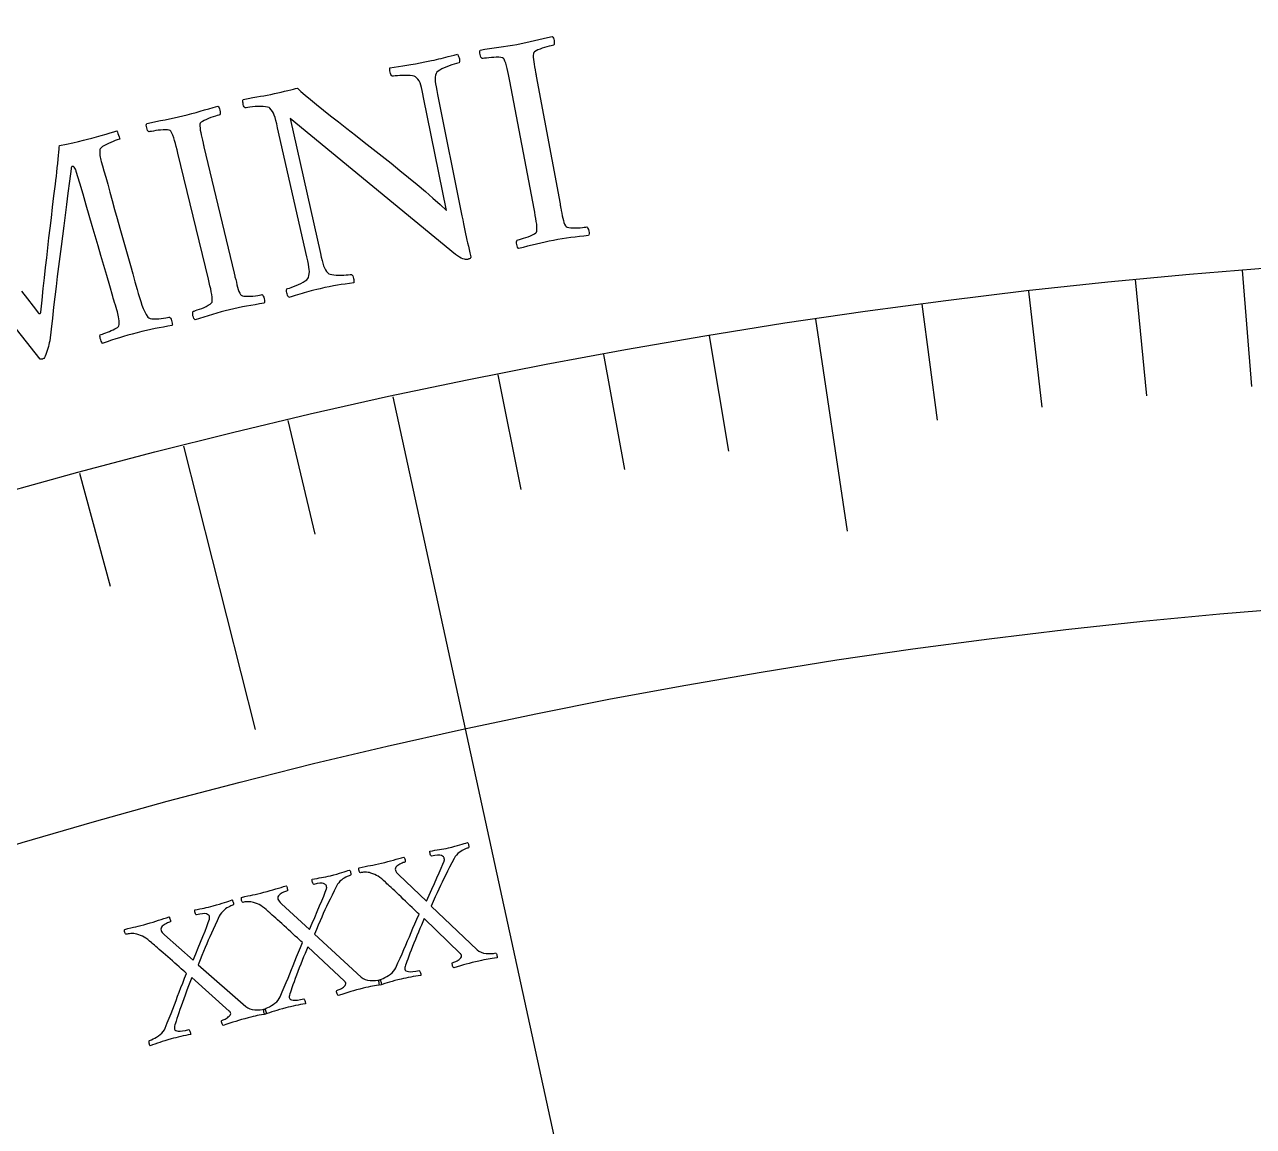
# Model space of a CAD drawing. Header units: millimetres. Extents: x -93 to 93, y -93 to 104.
# Drawn here: x -19.86 to -5.86, y 63.54 to 76.09 of the extents above; entities that cross this region are included whole.
import ezdxf

# ---------------------------------------------------------------- set-up
doc = ezdxf.new("R2010")
doc.units = ezdxf.units.MM
for name, color, linetype in [('ENGRAVE', 7, 'Continuous'), ('ENGRAVE_FINE', 8, 'Continuous'), ('TEXT', 5, 'Continuous')]:
    doc.layers.add(name, color=color, linetype=linetype)

msp = doc.modelspace()

# ---------------------------------------------------------------- linework, layer by layer
at = {"layer": 'ENGRAVE'}
for points in [[(-10.8513, 72.7325), (-10.4909, 70.3172)], [(-15.6676, 71.8491), (-13.3027, 61.0039)], [(-18.052, 71.2874), (-17.2345, 68.0593)]]:
    msp.add_lwpolyline(points, dxfattribs=at)
for radius in [90.65, 90.65, 88.2219, 83.7125, 83.7125, 80.1513, 73.5375, 73.5375, 69.6525]:
    msp.add_circle((0, 0), radius, dxfattribs=at)
at = {"layer": 'ENGRAVE_FINE'}
for points in [[(-5.9885, 73.2933), (-5.88, 71.9657)], [(-7.2074, 73.1834), (-7.0768, 71.8579)], [(-8.4244, 73.0534), (-8.2718, 71.7301)], [(-9.6391, 72.903), (-9.4645, 71.5825)], [(-12.0605, 72.5418), (-11.8421, 71.2278)], [(-13.2666, 72.3309), (-13.0263, 71.0208)], [(-14.469, 72.1), (-14.207, 70.794)], [(-16.8621, 71.5782), (-16.5566, 70.2817)], [(-19.237, 70.9768), (-18.8886, 69.6911)]]:
    msp.add_lwpolyline(points, dxfattribs=at)
at = {"layer": 'TEXT'}
for points in [[(-14.2545, 75.8641), (-14.2032, 75.8741), (-14.1527, 75.8845), (-14.103, 75.8955), (-14.054, 75.9069), (-14.0049, 75.9186), (-13.9546, 75.9302), (-13.9031, 75.9418), (-13.8505, 75.9533), (-13.8429, 75.9462), (-13.8368, 75.936), (-13.8322, 75.9228), (-13.8291, 75.9067), (-13.8276, 75.8903), (-13.8277, 75.8763), (-13.8294, 75.8647), (-13.8327, 75.8555), (-13.8455, 75.8528), (-13.8627, 75.8487), (-13.8843, 75.8431), (-13.9101, 75.836), (-13.9376, 75.8279), (-13.9641, 75.8193), (-13.9896, 75.8102), (-14.0141, 75.8006), (-14.0353, 75.7905), (-14.0508, 75.7802), (-14.0608, 75.7696), (-14.0652, 75.7586), (-14.0665, 75.7389), (-14.0662, 75.7169), (-14.0643, 75.6924), (-14.0608, 75.6655), (-14.0563, 75.6368), (-14.0513, 75.6068), (-14.0458, 75.5755), (-14.0399, 75.543), (-14.0389, 75.5377), (-14.038, 75.5325), (-14.037, 75.5273), (-14.036, 75.522), (-14.035, 75.5168), (-14.0341, 75.5116), (-14.0331, 75.5063), (-14.0321, 75.5011), (-13.7616, 74.0453), (-13.7606, 74.0401), (-13.7596, 74.0349), (-13.7586, 74.0296), (-13.7577, 74.0244), (-13.7567, 74.0191), (-13.7557, 74.0139), (-13.7547, 74.0087), (-13.7538, 74.0034), (-13.7476, 73.9711), (-13.7416, 73.9402), (-13.7356, 73.911), (-13.7297, 73.8833), (-13.7234, 73.8577), (-13.7166, 73.8347), (-13.7091, 73.8143), (-13.701, 73.7966), (-13.6933, 73.7892), (-13.6806, 73.7832), (-13.6627, 73.7786), (-13.6397, 73.7754), (-13.6138, 73.7735), (-13.5872, 73.7729), (-13.56, 73.7735), (-13.5322, 73.7754), (-13.5062, 73.7777), (-13.4846, 73.78), (-13.4676, 73.7821), (-13.4549, 73.7841), (-13.4488, 73.7766), (-13.4432, 73.7663), (-13.4382, 73.7533), (-13.4339, 73.7374), (-13.4311, 73.7212), (-13.4306, 73.7073), (-13.4327, 73.6956), (-13.4371, 73.6863), (-13.4891, 73.6802), (-13.54, 73.6742), (-13.5898, 73.6681), (-13.6384, 73.6619), (-13.6867, 73.6553), (-13.7356, 73.6479), (-13.785, 73.6397), (-13.8349, 73.6307), (-13.8835, 73.6212), (-13.9323, 73.6109), (-13.9815, 73.5999), (-14.031, 73.5881), (-14.0808, 73.5758), (-14.1311, 73.5631), (-14.1816, 73.5501), (-14.2326, 73.5367), (-14.2401, 73.5439), (-14.2462, 73.554), (-14.2509, 73.5671), (-14.2541, 73.5832), (-14.2559, 73.5996), (-14.256, 73.6136), (-14.2545, 73.6252), (-14.2515, 73.6344), (-14.239, 73.6371), (-14.2223, 73.6413), (-14.2015, 73.6471), (-14.1764, 73.6543), (-14.1496, 73.6627), (-14.1237, 73.6721), (-14.0987, 73.6824), (-14.0745, 73.6937), (-14.0537, 73.7051), (-14.0388, 73.7159), (-14.0298, 73.7259), (-14.0268, 73.7353), (-14.0249, 73.759), (-14.0251, 73.7853), (-14.0274, 73.8145), (-14.0317, 73.8464), (-14.0374, 73.8804), (-14.0435, 73.9156), (-14.0501, 73.952), (-14.0572, 73.9898), (-14.3335, 75.4444), (-14.3408, 75.4823), (-14.3481, 75.5189), (-14.3555, 75.5545), (-14.3628, 75.5889), (-14.3706, 75.6209), (-14.3794, 75.6494), (-14.3891, 75.6744), (-14.3997, 75.6957), (-14.4063, 75.7046), (-14.4188, 75.7111), (-14.4369, 75.7151), (-14.4608, 75.7166), (-14.4879, 75.7165), (-14.5155, 75.7156), (-14.5436, 75.714), (-14.5723, 75.7115), (-14.599, 75.7087), (-14.6211, 75.7062), (-14.6386, 75.7038), (-14.6516, 75.7016), (-14.658, 75.709), (-14.6638, 75.7192), (-14.6689, 75.7322), (-14.6735, 75.748), (-14.6765, 75.7642), (-14.677, 75.7781), (-14.675, 75.7898), (-14.6705, 75.7992), (-14.6169, 75.8077), (-14.5638, 75.8157), (-14.511, 75.8235), (-14.4586, 75.8309), (-14.4068, 75.8384), (-14.3555, 75.8464), (-14.3047, 75.855), (-14.2545, 75.8641)], [(-17.0164, 75.3037), (-16.9777, 75.3124), (-16.9394, 75.321), (-16.9016, 75.3295), (-16.8642, 75.3379), (-16.8295, 75.3459), (-16.7998, 75.3532), (-16.775, 75.3598), (-16.7552, 75.3658), (-16.7149, 75.3286), (-16.6649, 75.2849), (-16.6051, 75.2347), (-16.5356, 75.178), (-16.4584, 75.116), (-16.3754, 75.05), (-16.2865, 74.98), (-16.1919, 74.9059), (-16.0937, 74.8291), (-15.994, 74.751), (-15.8928, 74.6715), (-15.7902, 74.5906), (-15.6877, 74.5091), (-15.5869, 74.4279), (-15.4877, 74.347), (-15.3901, 74.2663), (-15.2965, 74.1874), (-15.2092, 74.1119), (-15.1283, 74.0398), (-15.0536, 73.9711), (-15.3156, 75.2585), (-15.3246, 75.3013), (-15.333, 75.3392), (-15.3408, 75.3722), (-15.3482, 75.4004), (-15.3567, 75.4252), (-15.368, 75.448), (-15.3822, 75.4689), (-15.3992, 75.4878), (-15.409, 75.4948), (-15.424, 75.5005), (-15.4443, 75.5048), (-15.4698, 75.5078), (-15.4983, 75.5097), (-15.5273, 75.5106), (-15.5567, 75.5104), (-15.5866, 75.5092), (-15.6148, 75.5074), (-15.639, 75.5052), (-15.6591, 75.5027), (-15.6753, 75.4999), (-15.6834, 75.5083), (-15.6899, 75.5191), (-15.6949, 75.5322), (-15.6982, 75.5477), (-15.7004, 75.5633), (-15.7019, 75.5764), (-15.7026, 75.5873), (-15.7026, 75.5958), (-15.6515, 75.6045), (-15.6019, 75.6126), (-15.5538, 75.6201), (-15.5072, 75.627), (-15.46, 75.6343), (-15.41, 75.6428), (-15.3573, 75.6525), (-15.3018, 75.6634), (-15.2628, 75.6714), (-15.2277, 75.6789), (-15.1963, 75.6857), (-15.1688, 75.692), (-15.143, 75.6982), (-15.1168, 75.7047), (-15.0902, 75.7115), (-15.0631, 75.7186), (-15.0345, 75.7261), (-15.0029, 75.7341), (-14.9684, 75.7428), (-14.9311, 75.7519), (-14.9262, 75.7448), (-14.9214, 75.7358), (-14.9167, 75.7249), (-14.9122, 75.7122), (-14.9088, 75.6984), (-14.9076, 75.6842), (-14.9086, 75.6695), (-14.9119, 75.6544), (-14.925, 75.6514), (-14.9431, 75.6464), (-14.9661, 75.6396), (-14.994, 75.6309), (-15.024, 75.6208), (-15.053, 75.6097), (-15.0812, 75.5976), (-15.1085, 75.5846), (-15.1326, 75.5713), (-15.1513, 75.5584), (-15.1644, 75.5459), (-15.1722, 75.5338), (-15.1793, 75.5118), (-15.1835, 75.489), (-15.1847, 75.4654), (-15.1831, 75.4411), (-15.1791, 75.4134), (-15.1734, 75.3796), (-15.1661, 75.3399), (-15.1572, 75.2942), (-14.879, 73.9122), (-14.8695, 73.865), (-14.8606, 73.8208), (-14.8523, 73.7797), (-14.8446, 73.7417), (-14.8372, 73.7054), (-14.8297, 73.6699), (-14.8222, 73.6351), (-14.8145, 73.601), (-14.8064, 73.5659), (-14.7976, 73.5279), (-14.7879, 73.4872), (-14.7775, 73.4437), (-14.7788, 73.4368), (-14.7821, 73.431), (-14.7874, 73.4261), (-14.7947, 73.4221), (-14.8023, 73.419), (-14.8088, 73.4165), (-14.8141, 73.4148), (-14.8181, 73.4138), (-14.8264, 73.4132), (-14.8375, 73.4144), (-14.8515, 73.4172), (-14.8682, 73.4217), (-14.887, 73.4288), (-14.9072, 73.4392), (-14.9288, 73.4529), (-14.9517, 73.47), (-16.8375, 75.02), (-16.4922, 73.4817), (-16.4823, 73.4392), (-16.4729, 73.4019), (-16.464, 73.3697), (-16.4556, 73.3426), (-16.4463, 73.3188), (-16.4349, 73.2967), (-16.4213, 73.2762), (-16.4057, 73.2573), (-16.3961, 73.2505), (-16.3817, 73.2449), (-16.3624, 73.2407), (-16.3381, 73.2379), (-16.3111, 73.236), (-16.2833, 73.2351), (-16.2548, 73.2349), (-16.2257, 73.2356), (-16.1981, 73.2369), (-16.1745, 73.2387), (-16.1548, 73.241), (-16.1391, 73.2438), (-16.1309, 73.2356), (-16.1241, 73.2253), (-16.1187, 73.2128), (-16.1146, 73.1983), (-16.1118, 73.1834), (-16.1102, 73.1702), (-16.1099, 73.1584), (-16.1108, 73.1482), (-16.1605, 73.1408), (-16.2084, 73.1335), (-16.2546, 73.1263), (-16.299, 73.1192), (-16.344, 73.1116), (-16.3918, 73.1026), (-16.4425, 73.0922), (-16.496, 73.0805), (-16.5323, 73.0721), (-16.5657, 73.0638), (-16.5963, 73.0558), (-16.6239, 73.0479), (-16.6499, 73.0401), (-16.6755, 73.0325), (-16.7006, 73.0249), (-16.7253, 73.0175), (-16.7516, 73.0096), (-16.7815, 73.0009), (-16.8151, 72.9914), (-16.8523, 72.9809), (-16.8573, 72.988), (-16.8623, 72.9969), (-16.8673, 73.0076), (-16.8722, 73.0201), (-16.876, 73.0338), (-16.8777, 73.048), (-16.8773, 73.0626), (-16.8747, 73.0778), (-16.8621, 73.0813), (-16.8451, 73.0869), (-16.8237, 73.0947), (-16.7977, 73.1047), (-16.7697, 73.1161), (-16.7421, 73.1283), (-16.7149, 73.1414), (-16.6881, 73.1552), (-16.6645, 73.1692), (-16.6469, 73.1824), (-16.6351, 73.195), (-16.6294, 73.2069), (-16.6229, 73.2289), (-16.6191, 73.2515), (-16.6179, 73.2747), (-16.6194, 73.2983), (-16.6231, 73.3254), (-16.6289, 73.3585), (-16.6368, 73.3978), (-16.6468, 73.4432), (-16.9796, 74.9115), (-16.9902, 74.9569), (-17.0001, 74.9961), (-17.0093, 75.029), (-17.0178, 75.0558), (-17.027, 75.0785), (-17.0384, 75.0994), (-17.0518, 75.1184), (-17.0675, 75.1355), (-17.078, 75.1437), (-17.0944, 75.1499), (-17.1166, 75.1541), (-17.1446, 75.1562), (-17.1755, 75.1568), (-17.2064, 75.1562), (-17.2372, 75.1545), (-17.268, 75.1516), (-17.2963, 75.1483), (-17.3195, 75.1452), (-17.3377, 75.1424), (-17.3508, 75.1398), (-17.36, 75.1523), (-17.3669, 75.1653), (-17.3717, 75.1788), (-17.3742, 75.1927), (-17.3752, 75.2062), (-17.3754, 75.218), (-17.3747, 75.2282), (-17.3732, 75.2367), (-17.3156, 75.2481), (-17.2636, 75.2578), (-17.2173, 75.2661), (-17.1767, 75.2727), (-17.1384, 75.279), (-17.0989, 75.2863), (-17.0582, 75.2945), (-17.0164, 75.3037)], [(-18.0595, 75.0494), (-18.0088, 75.0619), (-17.9589, 75.0749), (-17.9098, 75.0883), (-17.8614, 75.1022), (-17.813, 75.1164), (-17.7633, 75.1305), (-17.7125, 75.1447), (-17.6605, 75.1589), (-17.6525, 75.1521), (-17.6459, 75.1422), (-17.6407, 75.1293), (-17.6368, 75.1134), (-17.6345, 75.097), (-17.6339, 75.083), (-17.635, 75.0714), (-17.6378, 75.0621), (-17.6505, 75.0587), (-17.6674, 75.0537), (-17.6887, 75.047), (-17.7141, 75.0386), (-17.7412, 75.0291), (-17.7672, 75.0192), (-17.7922, 75.0088), (-17.8162, 74.998), (-17.8368, 74.987), (-17.8519, 74.9758), (-17.8613, 74.9647), (-17.8652, 74.9535), (-17.8655, 74.9338), (-17.864, 74.9118), (-17.8609, 74.8875), (-17.8561, 74.8608), (-17.8501, 74.8323), (-17.8436, 74.8026), (-17.8365, 74.7717), (-17.829, 74.7395), (-17.8277, 74.7343), (-17.8265, 74.7291), (-17.8253, 74.7239), (-17.824, 74.7187), (-17.8228, 74.7136), (-17.8216, 74.7084), (-17.8203, 74.7032), (-17.8191, 74.698), (-17.4755, 73.2578), (-17.4743, 73.2526), (-17.473, 73.2474), (-17.4718, 73.2422), (-17.4706, 73.237), (-17.4693, 73.2318), (-17.4681, 73.2267), (-17.4669, 73.2215), (-17.4656, 73.2163), (-17.4579, 73.1843), (-17.4503, 73.1538), (-17.4428, 73.1249), (-17.4355, 73.0976), (-17.428, 73.0723), (-17.42, 73.0497), (-17.4115, 73.0297), (-17.4025, 73.0123), (-17.3945, 73.0054), (-17.3814, 73), (-17.3633, 72.9963), (-17.3402, 72.9943), (-17.3142, 72.9937), (-17.2877, 72.9944), (-17.2605, 72.9964), (-17.2328, 72.9997), (-17.207, 73.0034), (-17.1856, 73.0067), (-17.1686, 73.0097), (-17.1561, 73.0123), (-17.1496, 73.0051), (-17.1435, 72.9952), (-17.1379, 72.9824), (-17.1327, 72.9667), (-17.1291, 72.9507), (-17.128, 72.9368), (-17.1294, 72.9251), (-17.1334, 72.9155), (-17.185, 72.9069), (-17.2355, 72.8982), (-17.2849, 72.8896), (-17.3332, 72.881), (-17.3811, 72.872), (-17.4295, 72.8621), (-17.4785, 72.8514), (-17.5278, 72.8399), (-17.5759, 72.828), (-17.6242, 72.8153), (-17.6728, 72.8018), (-17.7216, 72.7875), (-17.7707, 72.7727), (-17.8202, 72.7575), (-17.8701, 72.742), (-17.9203, 72.7261), (-17.9282, 72.7328), (-17.9348, 72.7426), (-17.9401, 72.7555), (-17.9442, 72.7714), (-17.9467, 72.7877), (-17.9476, 72.8016), (-17.9467, 72.8133), (-17.9441, 72.8226), (-17.9318, 72.826), (-17.9153, 72.8311), (-17.8948, 72.8378), (-17.8701, 72.8463), (-17.8438, 72.856), (-17.8184, 72.8667), (-17.7939, 72.8783), (-17.7703, 72.8908), (-17.7501, 72.9033), (-17.7358, 72.9147), (-17.7273, 72.9252), (-17.7248, 72.9348), (-17.7241, 72.9585), (-17.7256, 72.9848), (-17.7293, 73.0138), (-17.7353, 73.0455), (-17.7427, 73.0791), (-17.7506, 73.1139), (-17.759, 73.15), (-17.768, 73.1874), (-18.1173, 74.6263), (-18.1265, 74.6637), (-18.1356, 74.6999), (-18.1447, 74.735), (-18.1538, 74.769), (-18.1632, 74.8007), (-18.1734, 74.8287), (-18.1843, 74.8531), (-18.196, 74.8739), (-18.2031, 74.8824), (-18.2158, 74.8883), (-18.2342, 74.8913), (-18.2581, 74.8917), (-18.2851, 74.8902), (-18.3127, 74.8879), (-18.3407, 74.8848), (-18.3692, 74.8809), (-18.3957, 74.8768), (-18.4177, 74.8731), (-18.4351, 74.8699), (-18.4479, 74.8671), (-18.4546, 74.8741), (-18.4609, 74.884), (-18.4667, 74.8967), (-18.4721, 74.9123), (-18.4759, 74.9283), (-18.4771, 74.9422), (-18.4757, 74.9539), (-18.4717, 74.9636), (-18.4186, 74.9747), (-18.3659, 74.9855), (-18.3136, 74.9959), (-18.2617, 75.0059), (-18.2103, 75.016), (-18.1594, 75.0266), (-18.1092, 75.0377), (-18.0595, 75.0494)], [(-15.7955, 66.5357), (-15.7593, 66.5445), (-15.7246, 66.5533), (-15.6916, 66.5621), (-15.6602, 66.5709), (-15.6297, 66.5796), (-15.5995, 66.5881), (-15.5695, 66.5964), (-15.5397, 66.6045), (-15.5367, 66.5999), (-15.5338, 66.593), (-15.5309, 66.5841), (-15.528, 66.5729), (-15.526, 66.5621), (-15.5258, 66.5541), (-15.5273, 66.549), (-15.5305, 66.5466), (-15.5386, 66.5444), (-15.5483, 66.5411), (-15.5596, 66.5368), (-15.5726, 66.5314), (-15.5861, 66.525), (-15.5988, 66.5178), (-15.6107, 66.5096), (-15.6219, 66.5005), (-15.631, 66.4906), (-15.6366, 66.4797), (-15.6387, 66.4678), (-15.6373, 66.4551), (-15.6329, 66.4434), (-15.625, 66.4306), (-15.6136, 66.4168), (-15.5987, 66.4019), (-15.2844, 66.102), (-15.2535, 66.1715), (-15.2231, 66.2389), (-15.1932, 66.3042), (-15.164, 66.3676), (-15.1371, 66.4263), (-15.1144, 66.478), (-15.0961, 66.5224), (-15.0821, 66.5597), (-15.0805, 66.5654), (-15.0795, 66.571), (-15.0792, 66.5764), (-15.0795, 66.5817), (-15.0801, 66.5864), (-15.0806, 66.5901), (-15.0809, 66.5926), (-15.0812, 66.5942), (-15.0844, 66.6012), (-15.0909, 66.6081), (-15.1005, 66.6147), (-15.1134, 66.6212), (-15.1313, 66.6255), (-15.1562, 66.6259), (-15.1881, 66.6222), (-15.2269, 66.6146), (-15.2302, 66.6163), (-15.2335, 66.6209), (-15.2367, 66.6282), (-15.2399, 66.6384), (-15.2426, 66.6492), (-15.2443, 66.6586), (-15.2449, 66.6664), (-15.2445, 66.6727), (-15.215, 66.6774), (-15.1871, 66.6818), (-15.161, 66.6859), (-15.1365, 66.6898), (-15.1124, 66.6939), (-15.0872, 66.6986), (-15.0609, 66.7039), (-15.0336, 66.7099), (-14.9959, 66.7186), (-14.9615, 66.7272), (-14.9302, 66.7355), (-14.9022, 66.7436), (-14.8769, 66.7513), (-14.8539, 66.7581), (-14.8332, 66.7642), (-14.8147, 66.7695), (-14.8117, 66.7651), (-14.8088, 66.7591), (-14.806, 66.7514), (-14.8032, 66.7421), (-14.8012, 66.7325), (-14.801, 66.7239), (-14.8025, 66.7162), (-14.8057, 66.7095), (-14.8112, 66.7079), (-14.8196, 66.705), (-14.8308, 66.7009), (-14.8448, 66.6954), (-14.8605, 66.6885), (-14.8766, 66.6798), (-14.8931, 66.6694), (-14.91, 66.6573), (-14.9265, 66.6434), (-14.9416, 66.6275), (-14.9553, 66.6097), (-14.9675, 66.5899), (-14.9945, 66.5372), (-15.0196, 66.4882), (-15.0429, 66.4428), (-15.0645, 66.4009), (-15.0849, 66.3608), (-15.1049, 66.3205), (-15.1243, 66.2801), (-15.1433, 66.2395), (-15.1628, 66.1968), (-15.1839, 66.1504), (-15.2064, 66.1), (-15.2304, 66.0459), (-14.7057, 65.5483), (-14.6851, 65.5321), (-14.6614, 65.5197), (-14.6346, 65.5113), (-14.6047, 65.5067), (-14.5742, 65.5051), (-14.5454, 65.5055), (-14.5184, 65.5078), (-14.4931, 65.5122), (-14.4894, 65.5078), (-14.4862, 65.5015), (-14.4835, 65.4931), (-14.4813, 65.4828), (-14.4796, 65.4726), (-14.4786, 65.4646), (-14.4782, 65.459), (-14.4785, 65.4556), (-14.5073, 65.4513), (-14.534, 65.4473), (-14.5588, 65.4436), (-14.5814, 65.4402), (-14.6041, 65.4365), (-14.629, 65.432), (-14.6562, 65.4265), (-14.6855, 65.4201), (-14.7256, 65.4109), (-14.763, 65.4019), (-14.7977, 65.393), (-14.8296, 65.3844), (-14.8615, 65.3755), (-14.8959, 65.3658), (-14.933, 65.3554), (-14.9727, 65.3443), (-14.9775, 65.3486), (-14.9816, 65.3551), (-14.9852, 65.3639), (-14.9883, 65.375), (-14.9903, 65.3858), (-14.9905, 65.3938), (-14.989, 65.3989), (-14.9858, 65.4013), (-14.9789, 65.4033), (-14.9702, 65.4065), (-14.9598, 65.4109), (-14.9477, 65.4164), (-14.935, 65.423), (-14.9229, 65.4304), (-14.9114, 65.4386), (-14.9004, 65.4476), (-14.8914, 65.4569), (-14.8855, 65.4662), (-14.8828, 65.4755), (-14.8833, 65.4847), (-14.884, 65.4869), (-14.8851, 65.4893), (-14.8868, 65.4921), (-14.8889, 65.4952), (-14.8912, 65.4982), (-14.8936, 65.5008), (-14.896, 65.503), (-14.8985, 65.5048), (-15.3094, 65.9033), (-15.3252, 65.8676), (-15.3416, 65.8301), (-15.3584, 65.7907), (-15.3756, 65.7495), (-15.393, 65.7075), (-15.41, 65.6661), (-15.4268, 65.6251), (-15.4432, 65.5845), (-15.4587, 65.5454), (-15.473, 65.5088), (-15.4859, 65.4746), (-15.4976, 65.4429), (-15.5076, 65.4148), (-15.5158, 65.3914), (-15.5222, 65.3727), (-15.5268, 65.3587), (-15.5274, 65.3561), (-15.5281, 65.353), (-15.529, 65.3493), (-15.53, 65.3451), (-15.5308, 65.3404), (-15.531, 65.3357), (-15.5306, 65.3308), (-15.5297, 65.3258), (-15.5254, 65.3174), (-15.5169, 65.3103), (-15.5042, 65.3047), (-15.4873, 65.3004), (-15.4655, 65.2986), (-15.4381, 65.3), (-15.4051, 65.3048), (-15.3664, 65.3129), (-15.3625, 65.3086), (-15.3588, 65.3023), (-15.3554, 65.2942), (-15.3521, 65.2841), (-15.3496, 65.2741), (-15.3482, 65.2662), (-15.348, 65.2605), (-15.349, 65.2569), (-15.3768, 65.2524), (-15.4049, 65.2478), (-15.4333, 65.2429), (-15.4618, 65.2378), (-15.4903, 65.2325), (-15.5184, 65.2268), (-15.5462, 65.2208), (-15.5736, 65.2144), (-15.6106, 65.2054), (-15.6447, 65.1966), (-15.6759, 65.1881), (-15.7042, 65.1799), (-15.7313, 65.1717), (-15.7589, 65.1632), (-15.787, 65.1544), (-15.8155, 65.1454), (-15.8185, 65.1508), (-15.8209, 65.1578), (-15.8228, 65.1664), (-15.8241, 65.1767), (-15.825, 65.1866), (-15.8255, 65.1943), (-15.8256, 65.1999), (-15.8253, 65.2033), (-15.8192, 65.2052), (-15.8093, 65.209), (-15.7954, 65.2147), (-15.7775, 65.2223), (-15.7574, 65.2318), (-15.737, 65.2429), (-15.7162, 65.2557), (-15.6949, 65.2702), (-15.675, 65.2862), (-15.6583, 65.3034), (-15.6446, 65.3219), (-15.634, 65.3417), (-15.6088, 65.3982), (-15.5849, 65.4522), (-15.5622, 65.5038), (-15.5408, 65.5529), (-15.52, 65.6008), (-15.4994, 65.6488), (-15.4788, 65.6969), (-15.4584, 65.7451), (-15.4375, 65.7943), (-15.4156, 65.8455), (-15.3926, 65.8987), (-15.3685, 65.9538), (-15.3851, 65.9704), (-15.4038, 65.9888), (-15.4248, 66.0089), (-15.4479, 66.0307), (-15.4723, 66.0538), (-15.4971, 66.0774), (-15.5224, 66.1016), (-15.548, 66.1263), (-15.5736, 66.1509), (-15.5983, 66.1746), (-15.6224, 66.1973), (-15.6457, 66.2192), (-15.6676, 66.2396), (-15.6874, 66.2582), (-15.7051, 66.2747), (-15.7208, 66.2894), (-15.7336, 66.3014), (-15.7428, 66.31), (-15.7482, 66.3151), (-15.7501, 66.3168), (-15.7723, 66.338), (-15.7934, 66.3564), (-15.8135, 66.3722), (-15.8326, 66.3852), (-15.8518, 66.3963), (-15.8722, 66.4064), (-15.8938, 66.4153), (-15.9167, 66.4231), (-15.9323, 66.4273), (-15.9486, 66.4302), (-15.9655, 66.4317), (-15.983, 66.4319), (-15.9997, 66.4311), (-16.0143, 66.43), (-16.0268, 66.4284), (-16.0372, 66.4263), (-16.0411, 66.427), (-16.0448, 66.4309), (-16.0482, 66.4382), (-16.0513, 66.4487), (-16.0535, 66.46), (-16.0541, 66.4695), (-16.0533, 66.4772), (-16.0509, 66.4832), (-16.0149, 66.4907), (-15.9816, 66.4975), (-15.951, 66.5034), (-15.923, 66.5086), (-15.895, 66.5138), (-15.8645, 66.5201), (-15.8313, 66.5274), (-15.7955, 66.5357)], [(-17.136, 66.2032), (-17.0999, 66.2127), (-17.0654, 66.2222), (-17.0326, 66.2317), (-17.0014, 66.2411), (-16.9711, 66.2504), (-16.941, 66.2595), (-16.9112, 66.2684), (-16.8816, 66.2771), (-16.8785, 66.2725), (-16.8754, 66.2658), (-16.8723, 66.2569), (-16.8692, 66.2458), (-16.867, 66.235), (-16.8666, 66.227), (-16.868, 66.2218), (-16.8712, 66.2194), (-16.8792, 66.217), (-16.8889, 66.2136), (-16.9001, 66.209), (-16.913, 66.2034), (-16.9263, 66.1967), (-16.9389, 66.1892), (-16.9506, 66.1808), (-16.9616, 66.1715), (-16.9705, 66.1613), (-16.9759, 66.1503), (-16.9777, 66.1385), (-16.9761, 66.1257), (-16.9715, 66.1141), (-16.9633, 66.1015), (-16.9517, 66.0879), (-16.9365, 66.0734), (-16.6161, 65.7799), (-16.5866, 65.8499), (-16.5576, 65.9179), (-16.5291, 65.9839), (-16.5011, 66.0478), (-16.4754, 66.1071), (-16.4538, 66.1592), (-16.4364, 66.204), (-16.4231, 66.2416), (-16.4216, 66.2473), (-16.4208, 66.2529), (-16.4206, 66.2584), (-16.421, 66.2636), (-16.4217, 66.2683), (-16.4222, 66.2719), (-16.4227, 66.2745), (-16.423, 66.2761), (-16.4263, 66.283), (-16.4329, 66.2897), (-16.4427, 66.2962), (-16.4556, 66.3024), (-16.4737, 66.3064), (-16.4986, 66.3062), (-16.5304, 66.302), (-16.569, 66.2935), (-16.5724, 66.2952), (-16.5757, 66.2996), (-16.5791, 66.3069), (-16.5825, 66.317), (-16.5855, 66.3278), (-16.5873, 66.3371), (-16.5881, 66.3449), (-16.5878, 66.3512), (-16.5584, 66.3565), (-16.5306, 66.3615), (-16.5046, 66.3662), (-16.4802, 66.3705), (-16.4562, 66.3751), (-16.4311, 66.3803), (-16.4049, 66.3862), (-16.3777, 66.3927), (-16.3402, 66.4022), (-16.3059, 66.4114), (-16.2749, 66.4204), (-16.247, 66.4291), (-16.2219, 66.4372), (-16.199, 66.4446), (-16.1784, 66.4511), (-16.16, 66.4567), (-16.157, 66.4524), (-16.1539, 66.4464), (-16.1509, 66.4388), (-16.1479, 66.4296), (-16.1458, 66.42), (-16.1454, 66.4114), (-16.1468, 66.4037), (-16.1498, 66.3969), (-16.1553, 66.3952), (-16.1636, 66.3922), (-16.1747, 66.3878), (-16.1887, 66.382), (-16.2042, 66.3748), (-16.2201, 66.3658), (-16.2364, 66.3551), (-16.2531, 66.3426), (-16.2693, 66.3284), (-16.284, 66.3122), (-16.2973, 66.2941), (-16.3092, 66.274), (-16.3351, 66.2209), (-16.3592, 66.1713), (-16.3816, 66.1254), (-16.4023, 66.0832), (-16.4219, 66.0427), (-16.4411, 66.002), (-16.4597, 65.9612), (-16.4779, 65.9201), (-16.4965, 65.8771), (-16.5166, 65.8302), (-16.5381, 65.7795), (-16.5611, 65.7248), (-16.0264, 65.238), (-16.0055, 65.2221), (-15.9816, 65.2103), (-15.9546, 65.2024), (-15.9246, 65.1984), (-15.894, 65.1974), (-15.8652, 65.1984), (-15.8383, 65.2013), (-15.8131, 65.2062), (-15.8093, 65.2019), (-15.806, 65.1956), (-15.8031, 65.1873), (-15.8007, 65.177), (-15.7988, 65.1668), (-15.7977, 65.1589), (-15.7972, 65.1532), (-15.7973, 65.1498), (-15.8261, 65.145), (-15.8527, 65.1404), (-15.8774, 65.1362), (-15.8999, 65.1324), (-15.9226, 65.1283), (-15.9474, 65.1232), (-15.9744, 65.1172), (-16.0036, 65.1102), (-16.0435, 65.1002), (-16.0808, 65.0904), (-16.1152, 65.0809), (-16.147, 65.0716), (-16.1786, 65.0621), (-16.2129, 65.0517), (-16.2498, 65.0406), (-16.2893, 65.0286), (-16.2941, 65.0328), (-16.2984, 65.0392), (-16.3022, 65.048), (-16.3054, 65.059), (-16.3076, 65.0698), (-16.308, 65.0777), (-16.3066, 65.0829), (-16.3035, 65.0853), (-16.2966, 65.0875), (-16.288, 65.0908), (-16.2777, 65.0954), (-16.2657, 65.1012), (-16.2531, 65.1081), (-16.2412, 65.1157), (-16.2298, 65.1241), (-16.2191, 65.1333), (-16.2102, 65.1429), (-16.2045, 65.1523), (-16.202, 65.1616), (-16.2027, 65.1708), (-16.2034, 65.1729), (-16.2046, 65.1754), (-16.2063, 65.1781), (-16.2085, 65.1812), (-16.2109, 65.1841), (-16.2133, 65.1867), (-16.2158, 65.1888), (-16.2183, 65.1905), (-16.6371, 65.5807), (-16.6522, 65.5447), (-16.6678, 65.5069), (-16.6838, 65.4671), (-16.7003, 65.4256), (-16.7168, 65.3833), (-16.733, 65.3415), (-16.7489, 65.3001), (-16.7644, 65.2593), (-16.7792, 65.2199), (-16.7927, 65.183), (-16.805, 65.1486), (-16.816, 65.1166), (-16.8255, 65.0883), (-16.8332, 65.0647), (-16.8392, 65.0459), (-16.8435, 65.0318), (-16.8441, 65.0292), (-16.8447, 65.0261), (-16.8455, 65.0224), (-16.8464, 65.0181), (-16.8471, 65.0135), (-16.8472, 65.0087), (-16.8467, 65.0039), (-16.8457, 64.9989), (-16.8413, 64.9905), (-16.8326, 64.9837), (-16.8198, 64.9783), (-16.8029, 64.9744), (-16.781, 64.9729), (-16.7536, 64.9749), (-16.7207, 64.9804), (-16.6822, 64.9893), (-16.6782, 64.985), (-16.6744, 64.9789), (-16.6708, 64.9708), (-16.6674, 64.9607), (-16.6646, 64.9508), (-16.6631, 64.943), (-16.6628, 64.9373), (-16.6636, 64.9337), (-16.6914, 64.9286), (-16.7194, 64.9234), (-16.7476, 64.9179), (-16.7761, 64.9123), (-16.8044, 64.9063), (-16.8325, 64.9001), (-16.8601, 64.8935), (-16.8874, 64.8866), (-16.9242, 64.8768), (-16.9581, 64.8674), (-16.9891, 64.8583), (-17.0172, 64.8495), (-17.0442, 64.8407), (-17.0716, 64.8317), (-17.0995, 64.8223), (-17.1278, 64.8128), (-17.1309, 64.8181), (-17.1335, 64.825), (-17.1356, 64.8336), (-17.1371, 64.8438), (-17.1382, 64.8537), (-17.1388, 64.8614), (-17.139, 64.867), (-17.1388, 64.8704), (-17.1328, 64.8724), (-17.1229, 64.8765), (-17.1091, 64.8825), (-17.0914, 64.8904), (-17.0715, 64.9002), (-17.0513, 64.9118), (-17.0307, 64.925), (-17.0098, 64.9399), (-16.9902, 64.9563), (-16.9738, 64.9739), (-16.9605, 64.9927), (-16.9503, 65.0127), (-16.9263, 65.0697), (-16.9035, 65.1242), (-16.8818, 65.1762), (-16.8614, 65.2257), (-16.8416, 65.274), (-16.8219, 65.3224), (-16.8024, 65.3709), (-16.7829, 65.4195), (-16.763, 65.4691), (-16.7421, 65.5208), (-16.7202, 65.5744), (-16.6973, 65.63), (-16.7142, 65.6463), (-16.7333, 65.6642), (-16.7546, 65.6839), (-16.7782, 65.7053), (-16.8031, 65.7279), (-16.8284, 65.751), (-16.8541, 65.7746), (-16.8802, 65.7989), (-16.9062, 65.8229), (-16.9315, 65.8461), (-16.956, 65.8684), (-16.9797, 65.8897), (-17.002, 65.9097), (-17.0222, 65.9279), (-17.0403, 65.9441), (-17.0563, 65.9584), (-17.0693, 65.9702), (-17.0786, 65.9785), (-17.0842, 65.9836), (-17.0861, 65.9852), (-17.1087, 66.0059), (-17.1302, 66.024), (-17.1506, 66.0393), (-17.17, 66.0519), (-17.1893, 66.0627), (-17.2099, 66.0723), (-17.2318, 66.0808), (-17.2548, 66.0881), (-17.2705, 66.092), (-17.2868, 66.0946), (-17.3037, 66.0958), (-17.3213, 66.0956), (-17.338, 66.0945), (-17.3526, 66.093), (-17.365, 66.0912), (-17.3753, 66.0889), (-17.3793, 66.0895), (-17.383, 66.0934), (-17.3866, 66.1005), (-17.3899, 66.111), (-17.3923, 66.1223), (-17.3931, 66.1318), (-17.3924, 66.1395), (-17.3902, 66.1455), (-17.3544, 66.1538), (-17.3212, 66.1612), (-17.2907, 66.1677), (-17.2628, 66.1734), (-17.235, 66.1793), (-17.2046, 66.1862), (-17.1716, 66.1942), (-17.136, 66.2032)], [(-18.4694, 65.8436), (-18.4335, 65.8539), (-18.3992, 65.8641), (-18.3666, 65.8742), (-18.3356, 65.8843), (-18.3055, 65.8942), (-18.2756, 65.9039), (-18.246, 65.9134), (-18.2165, 65.9227), (-18.2134, 65.9182), (-18.2101, 65.9115), (-18.2069, 65.9026), (-18.2035, 65.8916), (-18.2011, 65.8809), (-18.2006, 65.8729), (-18.2019, 65.8677), (-18.205, 65.8652), (-18.213, 65.8627), (-18.2225, 65.859), (-18.2337, 65.8542), (-18.2465, 65.8483), (-18.2597, 65.8414), (-18.2721, 65.8336), (-18.2837, 65.825), (-18.2945, 65.8155), (-18.3031, 65.8052), (-18.3083, 65.794), (-18.3099, 65.7821), (-18.308, 65.7694), (-18.3032, 65.7579), (-18.2948, 65.7455), (-18.2828, 65.7321), (-18.2673, 65.7179), (-17.9411, 65.4309), (-17.913, 65.5015), (-17.8854, 65.5701), (-17.8582, 65.6367), (-17.8315, 65.7011), (-17.807, 65.7609), (-17.7865, 65.8134), (-17.77, 65.8586), (-17.7575, 65.8964), (-17.7561, 65.9022), (-17.7553, 65.9078), (-17.7552, 65.9132), (-17.7558, 65.9185), (-17.7565, 65.9232), (-17.7572, 65.9268), (-17.7577, 65.9294), (-17.758, 65.9309), (-17.7615, 65.9378), (-17.7682, 65.9444), (-17.7781, 65.9506), (-17.7912, 65.9565), (-17.8093, 65.9602), (-17.8342, 65.9595), (-17.8659, 65.9546), (-17.9044, 65.9454), (-17.9078, 65.947), (-17.9112, 65.9514), (-17.9148, 65.9586), (-17.9184, 65.9686), (-17.9215, 65.9794), (-17.9235, 65.9886), (-17.9245, 65.9964), (-17.9244, 66.0027), (-17.895, 66.0086), (-17.8674, 66.0141), (-17.8414, 66.0193), (-17.8171, 66.0242), (-17.7932, 66.0292), (-17.7682, 66.0349), (-17.7422, 66.0413), (-17.7151, 66.0484), (-17.6778, 66.0587), (-17.6437, 66.0686), (-17.6129, 66.0782), (-17.5852, 66.0874), (-17.5602, 66.0961), (-17.5375, 66.1039), (-17.517, 66.1108), (-17.4987, 66.1169), (-17.4956, 66.1125), (-17.4925, 66.1066), (-17.4893, 66.0991), (-17.4861, 66.0899), (-17.4838, 66.0804), (-17.4833, 66.0718), (-17.4844, 66.0641), (-17.4873, 66.0572), (-17.4928, 66.0554), (-17.5011, 66.0522), (-17.5121, 66.0476), (-17.5259, 66.0416), (-17.5413, 66.034), (-17.557, 66.0247), (-17.5731, 66.0137), (-17.5895, 66.0009), (-17.6054, 65.9863), (-17.6198, 65.9698), (-17.6328, 65.9515), (-17.6442, 65.9312), (-17.669, 65.8775), (-17.6922, 65.8275), (-17.7136, 65.7811), (-17.7335, 65.7385), (-17.7523, 65.6976), (-17.7706, 65.6565), (-17.7884, 65.6153), (-17.8057, 65.5739), (-17.8235, 65.5306), (-17.8426, 65.4833), (-17.8631, 65.4321), (-17.885, 65.377), (-17.3406, 64.901), (-17.3193, 64.8856), (-17.2952, 64.8742), (-17.2681, 64.8669), (-17.238, 64.8635), (-17.2074, 64.8631), (-17.1786, 64.8647), (-17.1517, 64.8682), (-17.1267, 64.8736), (-17.1228, 64.8693), (-17.1194, 64.8631), (-17.1163, 64.8548), (-17.1137, 64.8446), (-17.1116, 64.8345), (-17.1103, 64.8266), (-17.1097, 64.8209), (-17.1098, 64.8175), (-17.1384, 64.8121), (-17.165, 64.807), (-17.1895, 64.8023), (-17.212, 64.798), (-17.2346, 64.7935), (-17.2593, 64.7879), (-17.2861, 64.7813), (-17.3152, 64.7738), (-17.3549, 64.7629), (-17.3919, 64.7524), (-17.4262, 64.7422), (-17.4577, 64.7323), (-17.4892, 64.7221), (-17.5233, 64.711), (-17.5599, 64.6991), (-17.5991, 64.6864), (-17.604, 64.6905), (-17.6084, 64.6968), (-17.6124, 64.7055), (-17.6159, 64.7164), (-17.6183, 64.7272), (-17.6189, 64.7351), (-17.6176, 64.7403), (-17.6145, 64.7428), (-17.6076, 64.7451), (-17.5991, 64.7486), (-17.5889, 64.7534), (-17.577, 64.7595), (-17.5646, 64.7666), (-17.5528, 64.7744), (-17.5416, 64.7831), (-17.5311, 64.7925), (-17.5224, 64.8022), (-17.5169, 64.8118), (-17.5146, 64.8211), (-17.5154, 64.8303), (-17.5162, 64.8324), (-17.5175, 64.8349), (-17.5192, 64.8376), (-17.5214, 64.8405), (-17.5239, 64.8435), (-17.5264, 64.846), (-17.5289, 64.8481), (-17.5315, 64.8497), (-17.9581, 65.2313), (-17.9725, 65.195), (-17.9873, 65.1569), (-18.0025, 65.1169), (-18.0181, 65.075), (-18.0337, 65.0324), (-18.0491, 64.9902), (-18.0641, 64.9486), (-18.0789, 64.9074), (-18.0929, 64.8678), (-18.1056, 64.8306), (-18.1172, 64.7959), (-18.1275, 64.7637), (-18.1364, 64.7352), (-18.1437, 64.7115), (-18.1493, 64.6925), (-18.1533, 64.6784), (-18.1538, 64.6758), (-18.1544, 64.6727), (-18.1551, 64.669), (-18.156, 64.6647), (-18.1565, 64.66), (-18.1566, 64.6553), (-18.156, 64.6504), (-18.1549, 64.6454), (-18.1503, 64.6372), (-18.1415, 64.6305), (-18.1286, 64.6254), (-18.1115, 64.6218), (-18.0897, 64.6208), (-18.0623, 64.6234), (-18.0295, 64.6295), (-17.9912, 64.6391), (-17.9872, 64.635), (-17.9832, 64.6289), (-17.9795, 64.6209), (-17.9758, 64.6109), (-17.9729, 64.601), (-17.9712, 64.5932), (-17.9707, 64.5875), (-17.9715, 64.5839), (-17.9992, 64.5783), (-18.0271, 64.5725), (-18.0552, 64.5665), (-18.0835, 64.5602), (-18.1117, 64.5537), (-18.1396, 64.5469), (-18.1671, 64.5398), (-18.1943, 64.5324), (-18.2309, 64.5218), (-18.2645, 64.5117), (-18.2954, 64.5019), (-18.3233, 64.4926), (-18.3501, 64.4833), (-18.3773, 64.4737), (-18.405, 64.4638), (-18.4332, 64.4537), (-18.4364, 64.4589), (-18.4391, 64.4658), (-18.4413, 64.4744), (-18.4431, 64.4845), (-18.4444, 64.4944), (-18.4451, 64.5021), (-18.4454, 64.5077), (-18.4453, 64.511), (-18.4393, 64.5132), (-18.4295, 64.5174), (-18.4159, 64.5237), (-18.3983, 64.5321), (-18.3787, 64.5423), (-18.3587, 64.5542), (-18.3384, 64.5678), (-18.3177, 64.5832), (-18.2985, 64.6), (-18.2825, 64.6179), (-18.2695, 64.6369), (-18.2598, 64.6571), (-18.2369, 64.7146), (-18.2152, 64.7695), (-18.1946, 64.8219), (-18.1751, 64.8719), (-18.1563, 64.9206), (-18.1376, 64.9694), (-18.1191, 65.0183), (-18.1006, 65.0672), (-18.0817, 65.1173), (-18.0619, 65.1693), (-18.041, 65.2234), (-18.0192, 65.2795), (-18.0364, 65.2953), (-18.0559, 65.3129), (-18.0777, 65.3322), (-18.1016, 65.3531), (-18.1269, 65.3751), (-18.1527, 65.3977), (-18.1789, 65.4209), (-18.2056, 65.4446), (-18.232, 65.4681), (-18.2578, 65.4907), (-18.2827, 65.5125), (-18.3068, 65.5334), (-18.3295, 65.553), (-18.3501, 65.5707), (-18.3685, 65.5865), (-18.3848, 65.6005), (-18.398, 65.612), (-18.4075, 65.6202), (-18.4132, 65.6251), (-18.4151, 65.6267), (-18.4381, 65.647), (-18.46, 65.6646), (-18.4807, 65.6795), (-18.5003, 65.6917), (-18.5199, 65.7021), (-18.5407, 65.7113), (-18.5627, 65.7193), (-18.5859, 65.7262), (-18.6017, 65.7298), (-18.618, 65.732), (-18.635, 65.7328), (-18.6525, 65.7323), (-18.6692, 65.7309), (-18.6837, 65.7291), (-18.6961, 65.727), (-18.7064, 65.7246), (-18.7104, 65.7251), (-18.7142, 65.7289), (-18.7179, 65.736), (-18.7214, 65.7464), (-18.724, 65.7576), (-18.7251, 65.767), (-18.7245, 65.7748), (-18.7224, 65.7808), (-18.6867, 65.7898), (-18.6537, 65.7979), (-18.6234, 65.8051), (-18.5956, 65.8113), (-18.5679, 65.8177), (-18.5377, 65.8253), (-18.5048, 65.8339), (-18.4694, 65.8436)]]:
    msp.add_lwpolyline(points, close=True, dxfattribs=at)
msp.add_lwpolyline([(-19.8975, 73.0525), (-19.8305, 72.9652), (-19.7663, 72.8811), (-19.7049, 72.8002), (-19.7019, 72.7978), (-19.6983, 72.7964), (-19.6941, 72.7962), (-19.6893, 72.797), (-19.6848, 72.7992), (-19.6817, 72.8028), (-19.6799, 72.8079), (-19.6793, 72.8144), (-19.6644, 72.9512), (-19.6501, 73.0811), (-19.6366, 73.2041), (-19.6239, 73.3202), (-19.6115, 73.4329), (-19.5987, 73.5457), (-19.5855, 73.6585), (-19.5721, 73.7713), (-19.5581, 73.8872), (-19.5435, 74.0089), (-19.5282, 74.1366), (-19.5121, 74.2701), (-19.5068, 74.3146), (-19.5015, 74.361), (-19.4961, 74.4092), (-19.4908, 74.4592), (-19.4857, 74.5085), (-19.4811, 74.5544), (-19.477, 74.597), (-19.4734, 74.6363), (-19.4705, 74.6691), (-19.4685, 74.6926), (-19.4672, 74.7067), (-19.4668, 74.7114), (-19.3869, 74.7274), (-19.3147, 74.7426), (-19.2503, 74.7571), (-19.1937, 74.771), (-19.1467, 74.7833), (-19.0969, 74.7967), (-19.0443, 74.8113), (-18.989, 74.8269), (-18.9355, 74.8423), (-18.8883, 74.8561), (-18.8476, 74.8682), (-18.8131, 74.8787), (-18.8099, 74.8733), (-18.8055, 74.8632), (-18.7999, 74.8483), (-18.7931, 74.8288), (-18.7867, 74.8096), (-18.7821, 74.7958), (-18.7793, 74.7876), (-18.7784, 74.7849), (-18.7924, 74.7809), (-18.81, 74.7751), (-18.8311, 74.7675), (-18.8557, 74.7581), (-18.8816, 74.7474), (-18.9066, 74.7361), (-18.9308, 74.724), (-18.954, 74.7112), (-18.9744, 74.6985), (-18.9898, 74.6866), (-19.0003, 74.6754), (-19.0058, 74.6651), (-19.0074, 74.651), (-19.0076, 74.6353), (-19.0065, 74.6182), (-19.0041, 74.5996), (-19.0009, 74.5807), (-18.9975, 74.5628), (-18.9939, 74.5459), (-18.9901, 74.5299), (-18.9759, 74.4817), (-18.9589, 74.4224), (-18.9391, 74.3519), (-18.9164, 74.2702), (-18.8916, 74.1802), (-18.8651, 74.0849), (-18.837, 73.9843), (-18.8074, 73.8784), (-18.7771, 73.7701), (-18.7469, 73.6625), (-18.7169, 73.5555), (-18.6871, 73.4492), (-18.6583, 73.3461), (-18.6312, 73.2491), (-18.6058, 73.1579), (-18.5822, 73.0728), (-18.5682, 73.0258), (-18.5541, 72.9801), (-18.5399, 72.9359), (-18.5256, 72.893), (-18.5106, 72.8529), (-18.4943, 72.8167), (-18.4768, 72.7845), (-18.4581, 72.7563), (-18.4475, 72.747), (-18.4322, 72.7404), (-18.4122, 72.7367), (-18.3874, 72.7357), (-18.3603, 72.7367), (-18.3331, 72.7385), (-18.306, 72.7412), (-18.2788, 72.7448), (-18.2542, 72.7486), (-18.2347, 72.7518), (-18.2203, 72.7543), (-18.2109, 72.7564), (-18.2019, 72.7452), (-18.1945, 72.7325), (-18.1888, 72.7183), (-18.1847, 72.7025), (-18.182, 72.6875), (-18.1803, 72.6757), (-18.1796, 72.6671), (-18.1799, 72.6616), (-18.2299, 72.6526), (-18.2792, 72.6436), (-18.3279, 72.6344), (-18.3758, 72.6251), (-18.4242, 72.6153), (-18.4744, 72.6042), (-18.5264, 72.592), (-18.5801, 72.5786), (-18.636, 72.564), (-18.688, 72.5496), (-18.7359, 72.5355), (-18.7799, 72.5217), (-18.8237, 72.5075), (-18.8712, 72.492), (-18.9226, 72.4753), (-18.9777, 72.4573), (-18.9807, 72.4621), (-18.9847, 72.4702), (-18.9895, 72.4818), (-18.9953, 72.4968), (-19.0004, 72.5129), (-19.0034, 72.5277), (-19.0042, 72.5412), (-19.0029, 72.5535), (-18.9912, 72.5569), (-18.9768, 72.5617), (-18.9595, 72.568), (-18.9394, 72.5756), (-18.918, 72.5842), (-18.8967, 72.5932), (-18.8754, 72.6026), (-18.8543, 72.6124), (-18.8348, 72.6222), (-18.8183, 72.6314), (-18.8048, 72.6401), (-18.7944, 72.6482), (-18.7884, 72.6577), (-18.785, 72.6717), (-18.784, 72.69), (-18.7856, 72.7128), (-18.7886, 72.7368), (-18.792, 72.7588), (-18.7958, 72.7789), (-18.8001, 72.7971), (-18.8055, 72.8173), (-18.8121, 72.8402), (-18.8199, 72.8659), (-18.8288, 72.8942), (-18.8377, 72.9224), (-18.8455, 72.9481), (-18.8521, 72.971), (-18.8575, 72.9912), (-18.8922, 73.1112), (-18.9263, 73.2288), (-18.9597, 73.3441), (-18.9926, 73.457), (-19.0253, 73.5693), (-19.0584, 73.6829), (-19.0918, 73.7978), (-19.1256, 73.914), (-19.1603, 74.0331), (-19.1967, 74.1565), (-19.2347, 74.2843), (-19.2743, 74.4165), (-19.2763, 74.4227), (-19.2798, 74.4307), (-19.2847, 74.4407), (-19.2911, 74.4525), (-19.2983, 74.4635), (-19.306, 74.4707), (-19.3141, 74.4741), (-19.3227, 74.4737), (-19.326, 74.4712), (-19.329, 74.4656), (-19.3316, 74.4569), (-19.3339, 74.4451), (-19.3525, 74.3052), (-19.3701, 74.1706), (-19.3868, 74.0412), (-19.4027, 73.917), (-19.418, 73.7966), (-19.433, 73.6782), (-19.4477, 73.5619), (-19.4622, 73.4478), (-19.4765, 73.3343), (-19.4907, 73.2198), (-19.5047, 73.1045), (-19.5185, 72.9882), (-19.5325, 72.8693), (-19.5467, 72.7458), (-19.5612, 72.618), (-19.5759, 72.4856), (-19.578, 72.4758), (-19.5814, 72.4621), (-19.5859, 72.4443), (-19.5917, 72.4225), (-19.5982, 72.399), (-19.6051, 72.3761), (-19.6124, 72.3538), (-19.6201, 72.332), (-19.6282, 72.3127), (-19.6367, 72.2976), (-19.6458, 72.2868), (-19.6553, 72.2802), (-19.659, 72.278), (-19.6644, 72.2768), (-19.6713, 72.2765), (-19.68, 72.2771), (-19.6821, 72.2782), (-19.6841, 72.2788), (-19.6859, 72.2789), (-19.6877, 72.2787), (-21.0484, 74.0008)], dxfattribs=at)

doc.saveas('drawing.dxf')
